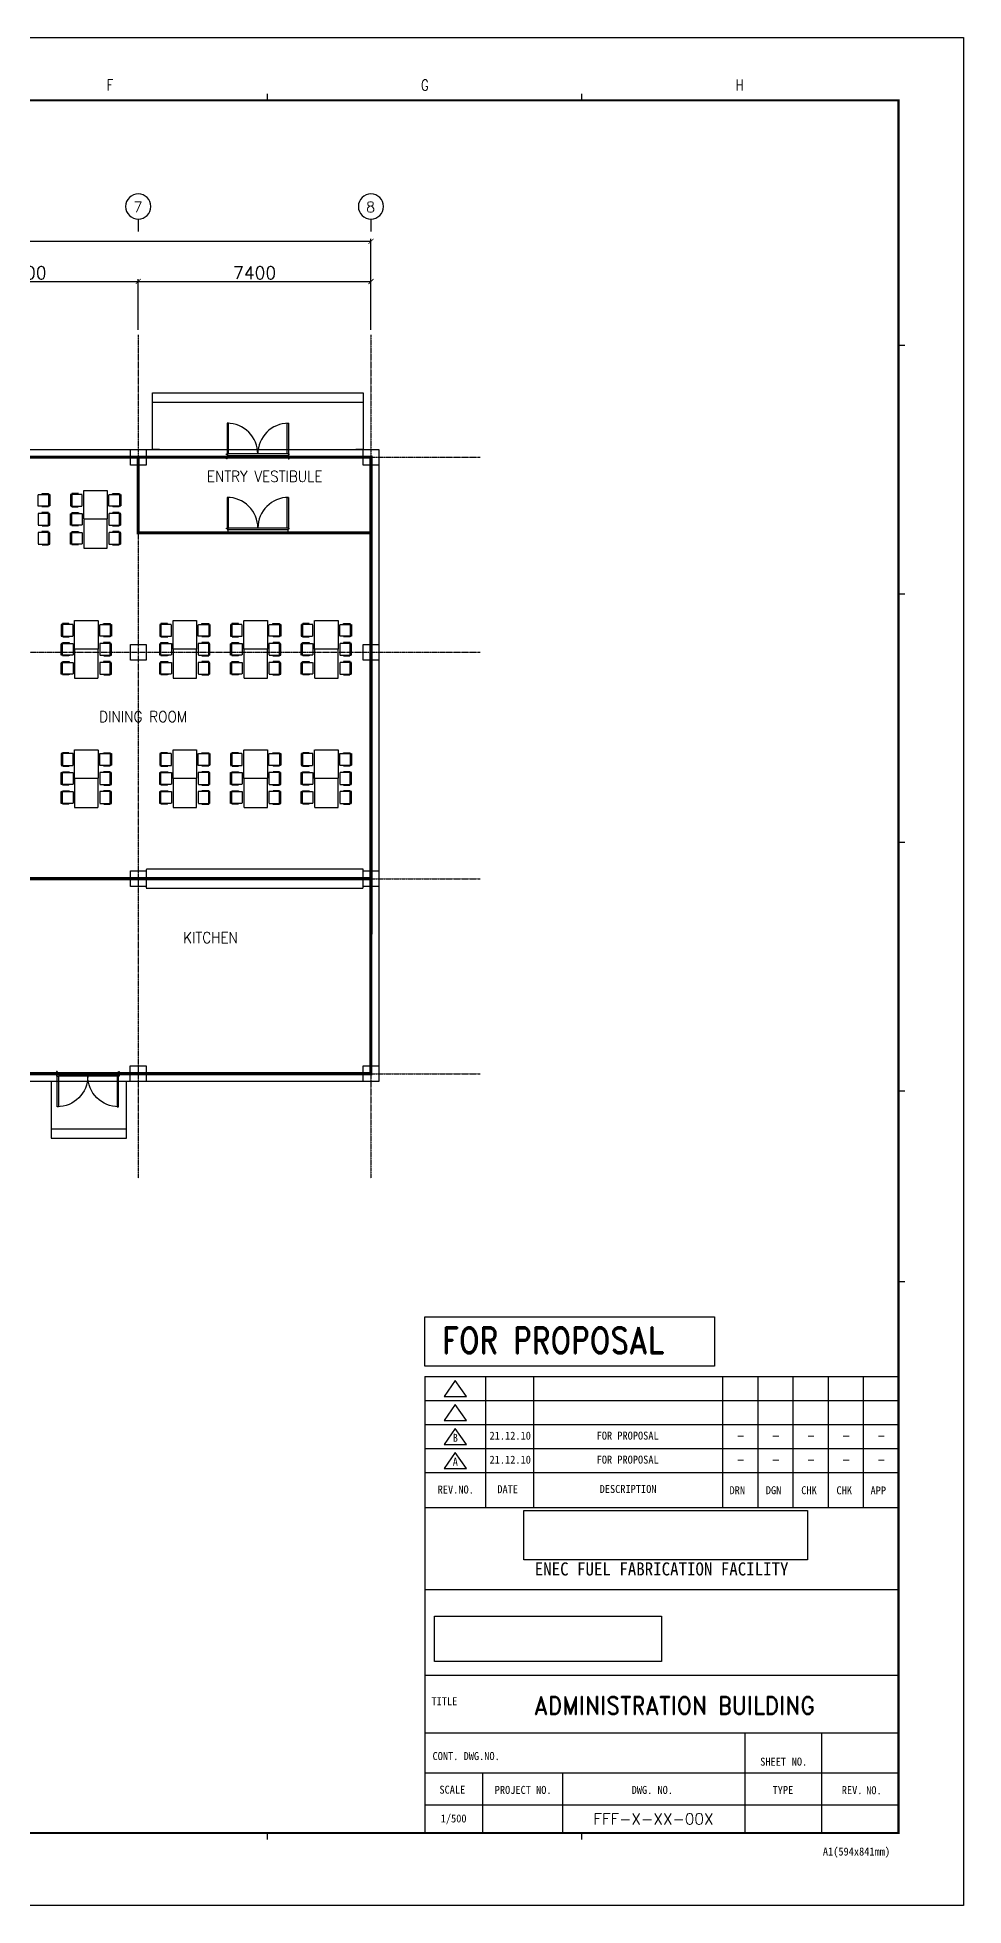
# Model space of a CAD drawing. Header units: millimetres. Extents: x -232466 to 860779, y -177975 to 311634.
# Drawn here: x -177823 to -148366, y -86240 to -26840 of the extents above; entities that cross this region are included whole.
import ezdxf
from ezdxf.enums import TextEntityAlignment as Align

# ---------------------------------------------------------------- set-up
doc = ezdxf.new("R2010")
doc.units = ezdxf.units.MM
doc.header["$XCLIPFRAME"] = 2
for name, pattern in [('AXES', [50.8, 31.75, -6.35, 6.35, -6.35]), ('CENTER', [2, 1.25, -0.25, 0.25, -0.25]), ('HID', [2.3, 1.5, -0.8])]:
    doc.linetypes.add(name, pattern=pattern)
doc.layers.add('0 외형선', color=3, linetype='Continuous', lineweight=25)
doc.layers.add('TEXT', color=7, linetype='Continuous', lineweight=15)
for name, color, linetype in [('4ELE', 4, 'Continuous'), ('Center Line', 1, 'CENTER'), ('COL', 2, 'Continuous'), ('dim', 7, 'Continuous'), ('DOOR', 4, 'Continuous'), ('Equipment', 7, 'Continuous'), ('FUR', 8, 'HID'), ('G', 3, 'Continuous'), ('SYM', 7, 'Continuous'), ('TITLEBOX', 7, 'Continuous'), ('TXT', 2, 'Continuous')]:
    doc.layers.add(name, color=color, linetype=linetype)
doc.styles.add('RD20', font='ROMAND.SHX', dxfattribs={"width": 0.8, "height": 2})
doc.styles.add('RD6', font='ROMAND.shx', dxfattribs={"width": 0.83, "height": 6})
doc.styles.add('ROMAND', font='romand')
doc.styles.add('RomanS', font='romans.shx')
doc.styles.add('TBOX', font='romans.shx')
doc.styles.add('돋움체', font='')
doc.styles.get('돋움체').set_extended_font_data('DotumChe')
doc.dimstyles.new('HYUNDAI', dxfattribs={"dimscale": 120, "dimtxt": 3, "dimasz": 3, "dimexe": 1, "dimexo": 2, "dimgap": 1, "dimtad": 1, "dimdec": 0, "dimdsep": 46, "dimtxsty": 'RomanS', "dimcen": 0, "dimclrd": 256, "dimclre": 256, "dimclrt": 3, "dimadec": 0, "dimazin": 0, "dimtfac": 1, "dimtdec": 0, "dimtix": 1, "dimtmove": 2, "dimatfit": 3, "dimfxl": 1, "dimtvp": 1, "dimtolj": 1, "dimarcsym": 0})
picture_1 = doc.add_image_def('image1', size_in_pixel=(850, 283))
picture_2 = doc.add_image_def('image2.jpg', size_in_pixel=(500, 87))

# ---------------------------------------------------------------- blocks, each defined once
blk = doc.blocks.new('_ArchTick')
at = {"color": 0, "linetype": 'ByBlock', "const_width": 0.15}
blk.add_lwpolyline([(-0.5, -0.5), (0.5, 0.5)], dxfattribs=at)
blk = doc.blocks.new('*D241')
at = {"layer": 'Defpoints', "color": 0}
for p in [(-167214, -33324), (-218014, -36302), (-167214, -36302)]:
    blk.add_point(p, dxfattribs=at)
at = {"layer": 'dim', "lineweight": -2}
for p, q in [((-218014, -36142), (-218014, -33244)), ((-167214, -36142), (-167214, -33244)), ((-218014, -33324), (-167214, -33324))]:
    blk.add_line(p, q, dxfattribs=at)
at = {"layer": 'dim', "lineweight": -2, "xscale": 160, "yscale": 160, "zscale": 160, "rotation": 180}
blk.add_blockref('_ArchTick', (-218014, -33324), dxfattribs=at)
at = {"layer": 'dim', "lineweight": -2, "xscale": 160, "yscale": 160, "zscale": 160}
blk.add_blockref('_ArchTick', (-167214, -33324), dxfattribs=at)
at = {"layer": 'dim', "color": 0, "insert": (-192614, -33044), "char_height": 400, "attachment_point": 5, "style": 'RomanS', "bg_fill": 3, "box_fill_scale": 1.1, "bg_fill_color": 257, "bg_fill_transparency": 0}
blk.add_mtext('\\A1;50800', dxfattribs=at)
blk = doc.blocks.new('*D246')
at = {"layer": 'Defpoints', "color": 0}
for p in [(-167214, -34603), (-174614, -36302), (-167214, -36302)]:
    blk.add_point(p, dxfattribs=at)
at = {"layer": 'dim', "lineweight": -2}
for p, q in [((-174614, -36142), (-174614, -34523)), ((-174614, -34603), (-167214, -34603)), ((-167214, -36142), (-167214, -34523))]:
    blk.add_line(p, q, dxfattribs=at)
at = {"layer": 'dim', "lineweight": -2, "xscale": 160, "yscale": 160, "zscale": 160, "rotation": 180}
blk.add_blockref('_ArchTick', (-174614, -34603), dxfattribs=at)
at = {"layer": 'dim', "lineweight": -2, "xscale": 160, "yscale": 160, "zscale": 160}
blk.add_blockref('_ArchTick', (-167214, -34603), dxfattribs=at)
at = {"layer": 'dim', "color": 0, "insert": (-170914, -34323), "char_height": 400, "attachment_point": 5, "style": 'RomanS', "bg_fill": 3, "box_fill_scale": 1.1, "bg_fill_color": 257, "bg_fill_transparency": 0}
blk.add_mtext('\\A1;7400', dxfattribs=at)
blk = doc.blocks.new('*D248')
at = {"layer": 'Defpoints', "color": 0}
for p in [(-174614, -34603), (-181814, -36302), (-174614, -36302)]:
    blk.add_point(p, dxfattribs=at)
at = {"layer": 'dim', "lineweight": -2}
for p, q in [((-181814, -36142), (-181814, -34523)), ((-181814, -34603), (-174614, -34603)), ((-174614, -36142), (-174614, -34523))]:
    blk.add_line(p, q, dxfattribs=at)
at = {"layer": 'dim', "lineweight": -2, "xscale": 160, "yscale": 160, "zscale": 160, "rotation": 180}
blk.add_blockref('_ArchTick', (-181814, -34603), dxfattribs=at)
at = {"layer": 'dim', "lineweight": -2, "xscale": 160, "yscale": 160, "zscale": 160}
blk.add_blockref('_ArchTick', (-174614, -34603), dxfattribs=at)
at = {"layer": 'dim', "color": 0, "insert": (-178214, -34323), "char_height": 400, "attachment_point": 5, "style": 'RomanS', "bg_fill": 3, "box_fill_scale": 1.1, "bg_fill_color": 257, "bg_fill_transparency": 0}
blk.add_mtext('\\A1;7200', dxfattribs=at)
blk = doc.blocks.new('D2000')
at = {"color": 8}
for p, q in [((-45, -45), (-45, -1955)), ((0, -1935), (0, -65))]:
    blk.add_line(p, q, dxfattribs=at)
for points in [[(-25, 0), (0, 0), (0, -25), (-45, -25), (-45, -45), (-105, -45), (-150, -25), (-150, 0), (-130, 0)], [(975, -25), (0, -25), (0, -65), (975, -65), (975, -25)], [(-25, -2000), (0, -2000), (0, -1975), (-45, -1975), (-45, -1955), (-105, -1955), (-150, -1975), (-150, -2000), (-130, -2000)], [(975, -1975), (0, -1975), (0, -1935), (975, -1935), (975, -1975)]]:
    blk.add_lwpolyline(points)
at = {"ltscale": 0.2}
for centre, start, end in [((0, -25), 270, 0), ((0, -1975), 0, 90)]:
    blk.add_arc(centre, 975, start, end, dxfattribs=at)
blk = doc.blocks.new('주열')
at = {"layer": 'SYM'}
blk.add_line((0, 600), (0, 0), dxfattribs=at)
blk.add_circle((0, 1200), 600, dxfattribs=at)

msp = doc.modelspace()

# ---------------------------------------------------------------- linework, layer by layer
msp.add_line((-150440.4, -83030.9), (-150440.4, -83946.7))
at = {"layer": '0 외형선', "linetype": 'Continuous'}
msp.add_lwpolyline([(-218264.5, -39940.1), (-166966, -39940.1), (-166966, -60040.1), (-218264.5, -60040.1)], close=True, dxfattribs=at)
at = {"layer": '0 외형선', "linetype": 'Continuous', "const_width": 100}
for points in [[(-181814.5, -40190.1), (-167214.5, -40190.1), (-167214.5, -53590.2), (-178214.5, -53590.1), (-178214.5, -56790.1), (-181814.9, -56790.1)], [(-174614.5, -40190.1), (-167214.5, -40190.1), (-167214.5, -42590.1), (-174614.5, -42590.1)], [(-178214.5, -56790.1), (-178214.5, -56790.1), (-178214.5, -53590.1), (-167214.5, -53590.1), (-167216, -59790.1), (-178214.5, -59790.1)]]:
    msp.add_lwpolyline(points, close=True, dxfattribs=at)
at = {"layer": '4ELE'}
for p, q in [((-174162.9, -38440.1), (-167464.7, -38440.1)), ((-177388.1, -61540.1), (-174988.1, -61540.1))]:
    msp.add_line(p, q, dxfattribs=at)
for points in [[(-173937.9, -39940.1), (-174162.9, -39940.1), (-174162.9, -38140.1), (-167464.7, -38140.1), (-167464.7, -39940.1), (-167689.7, -39940.1)], [(-177163.1, -60040.1), (-177388.1, -60040.1), (-177388.1, -61840.1), (-174988.1, -61840.1), (-174988.1, -60040.1), (-175213.1, -60040.1)]]:
    msp.add_lwpolyline(points, dxfattribs=at)
at = {"layer": 'Center Line', "linetype": 'AXES'}
for p, q in [((-222583, -40190.1), (-163741.8, -40190.1)), ((-222583, -46390.1), (-163741.8, -46390.1)), ((-222583, -53590.1), (-163741.8, -53590.1)), ((-222583, -59790.1), (-163741.8, -59790.1))]:
    msp.add_line(p, q, dxfattribs=at)
at = {"layer": 'COL'}
for points in [[(-174864.5, -40440.1), (-174864.5, -39940.1), (-174364.5, -39940.1), (-174364.5, -40440.1)], [(-167464.7, -40440.1), (-167464.7, -39940.1), (-166964.7, -39940.1), (-166964.7, -40440.1)], [(-174864.5, -46640.1), (-174864.5, -46140.1), (-174364.5, -46140.1), (-174364.5, -46640.1)], [(-167464.5, -46640.1), (-167464.5, -46140.1), (-166964.5, -46140.1), (-166964.5, -46640.1)], [(-174864.5, -53840.1), (-174864.5, -53340.1), (-174364.5, -53340.1), (-174364.5, -53840.1)], [(-167464.5, -53840.1), (-167464.5, -53340.1), (-166964.5, -53340.1), (-166964.5, -53840.1)], [(-174866, -60040.1), (-174866, -59540.1), (-174366, -59540.1), (-174366, -60040.1)], [(-167466, -60040.1), (-167466, -59540.1), (-166966, -59540.1), (-166966, -60040.1)]]:
    msp.add_lwpolyline(points, close=True, dxfattribs=at)
at = {"layer": 'Equipment', "color": 8, "linetype": 'HID'}
for p, q in [((-167464.5, -53890.1), (-167464.5, -53290.1)), ((-174364.5, -53590.1), (-167464.5, -53590.1))]:
    msp.add_line(p, q, dxfattribs=at)
msp.add_lwpolyline([(-167464.5, -53290.1), (-174364.5, -53290.1), (-174364.5, -53890.1), (-167464.5, -53890.1)], dxfattribs=at)
at = {"layer": 'FUR'}
for points in [[(-177422.5, -41370.1), (-177422.5, -41745.1), (-177797.5, -41745.1), (-177797.5, -41370.1)], [(-176772.5, -41370.1), (-176772.5, -41745.1), (-176397.5, -41745.1), (-176397.5, -41370.1)], [(-175597.5, -42161.8), (-176347.5, -42161.8), (-176347.5, -41245.1), (-175597.5, -41245.1)], [(-175172.5, -41370.1), (-175172.5, -41745.1), (-175547.5, -41745.1), (-175547.5, -41370.1)], [(-177422.5, -42349.3), (-177422.5, -41974.3), (-177797.5, -41974.3), (-177797.5, -42349.3)], [(-176772.5, -42349.3), (-176772.5, -41974.3), (-176397.5, -41974.3), (-176397.5, -42349.3)], [(-175597.5, -42161.8), (-176347.5, -42161.8), (-176347.5, -43078.4), (-175597.5, -43078.4)], [(-175172.5, -42349.3), (-175172.5, -41974.3), (-175547.5, -41974.3), (-175547.5, -42349.3)], [(-177422.5, -42953.4), (-177422.5, -42578.4), (-177797.5, -42578.4), (-177797.5, -42953.4)], [(-176772.5, -42953.4), (-176772.5, -42578.4), (-176397.5, -42578.4), (-176397.5, -42953.4)], [(-175172.5, -42953.4), (-175172.5, -42578.4), (-175547.5, -42578.4), (-175547.5, -42953.4)], [(-177063.8, -45502.8), (-177063.8, -45877.8), (-176688.8, -45877.8), (-176688.8, -45502.8)], [(-175888.8, -46294.5), (-176638.8, -46294.5), (-176638.8, -45377.8), (-175888.8, -45377.8)], [(-175463.8, -45502.8), (-175463.8, -45877.8), (-175838.8, -45877.8), (-175838.8, -45502.8)], [(-173933, -45502.8), (-173933, -45877.8), (-173558, -45877.8), (-173558, -45502.8)], [(-172758, -46294.5), (-173508, -46294.5), (-173508, -45377.8), (-172758, -45377.8)], [(-172333, -45502.8), (-172333, -45877.8), (-172708, -45877.8), (-172708, -45502.8)], [(-171683, -45502.8), (-171683, -45877.8), (-171308, -45877.8), (-171308, -45502.8)], [(-170508, -46294.5), (-171258, -46294.5), (-171258, -45377.8), (-170508, -45377.8)], [(-170083, -45502.8), (-170083, -45877.8), (-170458, -45877.8), (-170458, -45502.8)], [(-169433, -45502.8), (-169433, -45877.8), (-169058, -45877.8), (-169058, -45502.8)], [(-168258, -46294.5), (-169008, -46294.5), (-169008, -45377.8), (-168258, -45377.8)], [(-167833, -45502.8), (-167833, -45877.8), (-168208, -45877.8), (-168208, -45502.8)], [(-177063.8, -46482), (-177063.8, -46107), (-176688.8, -46107), (-176688.8, -46482)], [(-175888.8, -46294.5), (-176638.8, -46294.5), (-176638.8, -47211.1), (-175888.8, -47211.1)], [(-175463.8, -46482), (-175463.8, -46107), (-175838.8, -46107), (-175838.8, -46482)], [(-173933, -46482), (-173933, -46107), (-173558, -46107), (-173558, -46482)], [(-172758, -46294.5), (-173508, -46294.5), (-173508, -47211.1), (-172758, -47211.1)], [(-172333, -46482), (-172333, -46107), (-172708, -46107), (-172708, -46482)], [(-171683, -46482), (-171683, -46107), (-171308, -46107), (-171308, -46482)], [(-170508, -46294.5), (-171258, -46294.5), (-171258, -47211.1), (-170508, -47211.1)], [(-170083, -46482), (-170083, -46107), (-170458, -46107), (-170458, -46482)], [(-169433, -46482), (-169433, -46107), (-169058, -46107), (-169058, -46482)], [(-168258, -46294.5), (-169008, -46294.5), (-169008, -47211.1), (-168258, -47211.1)], [(-167833, -46482), (-167833, -46107), (-168208, -46107), (-168208, -46482)], [(-177063.8, -47086.1), (-177063.8, -46711.1), (-176688.8, -46711.1), (-176688.8, -47086.1)], [(-175463.8, -47086.1), (-175463.8, -46711.1), (-175838.8, -46711.1), (-175838.8, -47086.1)], [(-173933, -47086.1), (-173933, -46711.1), (-173558, -46711.1), (-173558, -47086.1)], [(-172333, -47086.1), (-172333, -46711.1), (-172708, -46711.1), (-172708, -47086.1)], [(-171683, -47086.1), (-171683, -46711.1), (-171308, -46711.1), (-171308, -47086.1)], [(-170083, -47086.1), (-170083, -46711.1), (-170458, -46711.1), (-170458, -47086.1)], [(-169433, -47086.1), (-169433, -46711.1), (-169058, -46711.1), (-169058, -47086.1)], [(-167833, -47086.1), (-167833, -46711.1), (-168208, -46711.1), (-168208, -47086.1)], [(-177063.8, -49612.9), (-177063.8, -49987.9), (-176688.8, -49987.9), (-176688.8, -49612.9)], [(-175888.8, -50404.6), (-176638.8, -50404.6), (-176638.8, -49487.9), (-175888.8, -49487.9)], [(-175463.8, -49612.9), (-175463.8, -49987.9), (-175838.8, -49987.9), (-175838.8, -49612.9)], [(-173933, -49612.9), (-173933, -49987.9), (-173558, -49987.9), (-173558, -49612.9)], [(-172758, -50404.6), (-173508, -50404.6), (-173508, -49487.9), (-172758, -49487.9)], [(-172333, -49612.9), (-172333, -49987.9), (-172708, -49987.9), (-172708, -49612.9)], [(-171683, -49612.9), (-171683, -49987.9), (-171308, -49987.9), (-171308, -49612.9)], [(-170508, -50404.6), (-171258, -50404.6), (-171258, -49487.9), (-170508, -49487.9)], [(-170083, -49612.9), (-170083, -49987.9), (-170458, -49987.9), (-170458, -49612.9)], [(-169433, -49612.9), (-169433, -49987.9), (-169058, -49987.9), (-169058, -49612.9)], [(-168258, -50404.6), (-169008, -50404.6), (-169008, -49487.9), (-168258, -49487.9)], [(-167833, -49612.9), (-167833, -49987.9), (-168208, -49987.9), (-168208, -49612.9)], [(-177063.8, -50592.1), (-177063.8, -50217.1), (-176688.8, -50217.1), (-176688.8, -50592.1)], [(-175888.8, -50404.6), (-176638.8, -50404.6), (-176638.8, -51321.3), (-175888.8, -51321.3)], [(-175463.8, -50592.1), (-175463.8, -50217.1), (-175838.8, -50217.1), (-175838.8, -50592.1)], [(-173933, -50592.1), (-173933, -50217.1), (-173558, -50217.1), (-173558, -50592.1)], [(-172758, -50404.6), (-173508, -50404.6), (-173508, -51321.3), (-172758, -51321.3)], [(-172333, -50592.1), (-172333, -50217.1), (-172708, -50217.1), (-172708, -50592.1)], [(-171683, -50592.1), (-171683, -50217.1), (-171308, -50217.1), (-171308, -50592.1)], [(-170508, -50404.6), (-171258, -50404.6), (-171258, -51321.3), (-170508, -51321.3)], [(-170083, -50592.1), (-170083, -50217.1), (-170458, -50217.1), (-170458, -50592.1)], [(-169433, -50592.1), (-169433, -50217.1), (-169058, -50217.1), (-169058, -50592.1)], [(-168258, -50404.6), (-169008, -50404.6), (-169008, -51321.3), (-168258, -51321.3)], [(-167833, -50592.1), (-167833, -50217.1), (-168208, -50217.1), (-168208, -50592.1)], [(-177063.8, -51196.3), (-177063.8, -50821.3), (-176688.8, -50821.3), (-176688.8, -51196.3)], [(-175463.8, -51196.3), (-175463.8, -50821.3), (-175838.8, -50821.3), (-175838.8, -51196.3)], [(-173933, -51196.3), (-173933, -50821.3), (-173558, -50821.3), (-173558, -51196.3)], [(-172333, -51196.3), (-172333, -50821.3), (-172708, -50821.3), (-172708, -51196.3)], [(-171683, -51196.3), (-171683, -50821.3), (-171308, -50821.3), (-171308, -51196.3)], [(-170083, -51196.3), (-170083, -50821.3), (-170458, -50821.3), (-170458, -51196.3)], [(-169433, -51196.3), (-169433, -50821.3), (-169058, -50821.3), (-169058, -51196.3)], [(-167833, -51196.3), (-167833, -50821.3), (-168208, -50821.3), (-168208, -51196.3)]]:
    msp.add_lwpolyline(points, close=True, dxfattribs=at)
for points in [[(-177678.9, -41370.1), (-177678.9, -41345.1), (-177464.2, -41345.1), (-177464.2, -41770.1), (-177678.9, -41770.1), (-177678.9, -41745.1)], [(-176516.1, -41370.1), (-176516.1, -41345.1), (-176730.9, -41345.1), (-176730.9, -41770.1), (-176516.1, -41770.1), (-176516.1, -41745.1)], [(-175428.9, -41370.1), (-175428.9, -41345.1), (-175214.2, -41345.1), (-175214.2, -41770.1), (-175428.9, -41770.1), (-175428.9, -41745.1)], [(-177678.9, -42349.3), (-177678.9, -42374.3), (-177464.2, -42374.3), (-177464.2, -41949.3), (-177678.9, -41949.3), (-177678.9, -41974.3)], [(-176516.1, -42349.3), (-176516.1, -42374.3), (-176730.9, -42374.3), (-176730.9, -41949.3), (-176516.1, -41949.3), (-176516.1, -41974.3)], [(-175428.9, -42349.3), (-175428.9, -42374.3), (-175214.2, -42374.3), (-175214.2, -41949.3), (-175428.9, -41949.3), (-175428.9, -41974.3)], [(-177678.9, -42953.4), (-177678.9, -42978.4), (-177464.2, -42978.4), (-177464.2, -42553.4), (-177678.9, -42553.4), (-177678.9, -42578.4)], [(-176516.1, -42953.4), (-176516.1, -42978.4), (-176730.9, -42978.4), (-176730.9, -42553.4), (-176516.1, -42553.4), (-176516.1, -42578.4)], [(-175428.9, -42953.4), (-175428.9, -42978.4), (-175214.2, -42978.4), (-175214.2, -42553.4), (-175428.9, -42553.4), (-175428.9, -42578.4)], [(-176807.4, -45502.8), (-176807.4, -45477.8), (-177022.1, -45477.8), (-177022.1, -45902.8), (-176807.4, -45902.8), (-176807.4, -45877.8)], [(-175720.2, -45502.8), (-175720.2, -45477.8), (-175505.5, -45477.8), (-175505.5, -45902.8), (-175720.2, -45902.8), (-175720.2, -45877.8)], [(-173676.7, -45502.8), (-173676.7, -45477.8), (-173891.4, -45477.8), (-173891.4, -45902.8), (-173676.7, -45902.8), (-173676.7, -45877.8)], [(-172589.4, -45502.8), (-172589.4, -45477.8), (-172374.7, -45477.8), (-172374.7, -45902.8), (-172589.4, -45902.8), (-172589.4, -45877.8)], [(-171426.7, -45502.8), (-171426.7, -45477.8), (-171641.4, -45477.8), (-171641.4, -45902.8), (-171426.7, -45902.8), (-171426.7, -45877.8)], [(-170339.4, -45502.8), (-170339.4, -45477.8), (-170124.7, -45477.8), (-170124.7, -45902.8), (-170339.4, -45902.8), (-170339.4, -45877.8)], [(-169176.7, -45502.8), (-169176.7, -45477.8), (-169391.4, -45477.8), (-169391.4, -45902.8), (-169176.7, -45902.8), (-169176.7, -45877.8)], [(-168089.4, -45502.8), (-168089.4, -45477.8), (-167874.7, -45477.8), (-167874.7, -45902.8), (-168089.4, -45902.8), (-168089.4, -45877.8)], [(-176807.4, -46482), (-176807.4, -46507), (-177022.1, -46507), (-177022.1, -46082), (-176807.4, -46082), (-176807.4, -46107)], [(-175720.2, -46482), (-175720.2, -46507), (-175505.5, -46507), (-175505.5, -46082), (-175720.2, -46082), (-175720.2, -46107)], [(-173676.7, -46482), (-173676.7, -46507), (-173891.4, -46507), (-173891.4, -46082), (-173676.7, -46082), (-173676.7, -46107)], [(-172589.4, -46482), (-172589.4, -46507), (-172374.7, -46507), (-172374.7, -46082), (-172589.4, -46082), (-172589.4, -46107)], [(-171426.7, -46482), (-171426.7, -46507), (-171641.4, -46507), (-171641.4, -46082), (-171426.7, -46082), (-171426.7, -46107)], [(-170339.4, -46482), (-170339.4, -46507), (-170124.7, -46507), (-170124.7, -46082), (-170339.4, -46082), (-170339.4, -46107)], [(-169176.7, -46482), (-169176.7, -46507), (-169391.4, -46507), (-169391.4, -46082), (-169176.7, -46082), (-169176.7, -46107)], [(-168089.4, -46482), (-168089.4, -46507), (-167874.7, -46507), (-167874.7, -46082), (-168089.4, -46082), (-168089.4, -46107)], [(-176807.4, -47086.1), (-176807.4, -47111.1), (-177022.1, -47111.1), (-177022.1, -46686.1), (-176807.4, -46686.1), (-176807.4, -46711.1)], [(-175720.2, -47086.1), (-175720.2, -47111.1), (-175505.5, -47111.1), (-175505.5, -46686.1), (-175720.2, -46686.1), (-175720.2, -46711.1)], [(-173676.7, -47086.1), (-173676.7, -47111.1), (-173891.4, -47111.1), (-173891.4, -46686.1), (-173676.7, -46686.1), (-173676.7, -46711.1)], [(-172589.4, -47086.1), (-172589.4, -47111.1), (-172374.7, -47111.1), (-172374.7, -46686.1), (-172589.4, -46686.1), (-172589.4, -46711.1)], [(-171426.7, -47086.1), (-171426.7, -47111.1), (-171641.4, -47111.1), (-171641.4, -46686.1), (-171426.7, -46686.1), (-171426.7, -46711.1)], [(-170339.4, -47086.1), (-170339.4, -47111.1), (-170124.7, -47111.1), (-170124.7, -46686.1), (-170339.4, -46686.1), (-170339.4, -46711.1)], [(-169176.7, -47086.1), (-169176.7, -47111.1), (-169391.4, -47111.1), (-169391.4, -46686.1), (-169176.7, -46686.1), (-169176.7, -46711.1)], [(-168089.4, -47086.1), (-168089.4, -47111.1), (-167874.7, -47111.1), (-167874.7, -46686.1), (-168089.4, -46686.1), (-168089.4, -46711.1)], [(-176807.4, -49612.9), (-176807.4, -49587.9), (-177022.1, -49587.9), (-177022.1, -50012.9), (-176807.4, -50012.9), (-176807.4, -49987.9)], [(-175720.2, -49612.9), (-175720.2, -49587.9), (-175505.5, -49587.9), (-175505.5, -50012.9), (-175720.2, -50012.9), (-175720.2, -49987.9)], [(-173676.7, -49612.9), (-173676.7, -49587.9), (-173891.4, -49587.9), (-173891.4, -50012.9), (-173676.7, -50012.9), (-173676.7, -49987.9)], [(-172589.4, -49612.9), (-172589.4, -49587.9), (-172374.7, -49587.9), (-172374.7, -50012.9), (-172589.4, -50012.9), (-172589.4, -49987.9)], [(-171426.7, -49612.9), (-171426.7, -49587.9), (-171641.4, -49587.9), (-171641.4, -50012.9), (-171426.7, -50012.9), (-171426.7, -49987.9)], [(-170339.4, -49612.9), (-170339.4, -49587.9), (-170124.7, -49587.9), (-170124.7, -50012.9), (-170339.4, -50012.9), (-170339.4, -49987.9)], [(-169176.7, -49612.9), (-169176.7, -49587.9), (-169391.4, -49587.9), (-169391.4, -50012.9), (-169176.7, -50012.9), (-169176.7, -49987.9)], [(-168089.4, -49612.9), (-168089.4, -49587.9), (-167874.7, -49587.9), (-167874.7, -50012.9), (-168089.4, -50012.9), (-168089.4, -49987.9)], [(-176807.4, -50592.1), (-176807.4, -50617.1), (-177022.1, -50617.1), (-177022.1, -50192.1), (-176807.4, -50192.1), (-176807.4, -50217.1)], [(-175720.2, -50592.1), (-175720.2, -50617.1), (-175505.5, -50617.1), (-175505.5, -50192.1), (-175720.2, -50192.1), (-175720.2, -50217.1)], [(-173676.7, -50592.1), (-173676.7, -50617.1), (-173891.4, -50617.1), (-173891.4, -50192.1), (-173676.7, -50192.1), (-173676.7, -50217.1)], [(-172589.4, -50592.1), (-172589.4, -50617.1), (-172374.7, -50617.1), (-172374.7, -50192.1), (-172589.4, -50192.1), (-172589.4, -50217.1)], [(-171426.7, -50592.1), (-171426.7, -50617.1), (-171641.4, -50617.1), (-171641.4, -50192.1), (-171426.7, -50192.1), (-171426.7, -50217.1)], [(-170339.4, -50592.1), (-170339.4, -50617.1), (-170124.7, -50617.1), (-170124.7, -50192.1), (-170339.4, -50192.1), (-170339.4, -50217.1)], [(-169176.7, -50592.1), (-169176.7, -50617.1), (-169391.4, -50617.1), (-169391.4, -50192.1), (-169176.7, -50192.1), (-169176.7, -50217.1)], [(-168089.4, -50592.1), (-168089.4, -50617.1), (-167874.7, -50617.1), (-167874.7, -50192.1), (-168089.4, -50192.1), (-168089.4, -50217.1)], [(-176807.4, -51196.3), (-176807.4, -51221.3), (-177022.1, -51221.3), (-177022.1, -50796.3), (-176807.4, -50796.3), (-176807.4, -50821.3)], [(-175720.2, -51196.3), (-175720.2, -51221.3), (-175505.5, -51221.3), (-175505.5, -50796.3), (-175720.2, -50796.3), (-175720.2, -50821.3)], [(-173676.7, -51196.3), (-173676.7, -51221.3), (-173891.4, -51221.3), (-173891.4, -50796.3), (-173676.7, -50796.3), (-173676.7, -50821.3)], [(-172589.4, -51196.3), (-172589.4, -51221.3), (-172374.7, -51221.3), (-172374.7, -50796.3), (-172589.4, -50796.3), (-172589.4, -50821.3)], [(-171426.7, -51196.3), (-171426.7, -51221.3), (-171641.4, -51221.3), (-171641.4, -50796.3), (-171426.7, -50796.3), (-171426.7, -50821.3)], [(-170339.4, -51196.3), (-170339.4, -51221.3), (-170124.7, -51221.3), (-170124.7, -50796.3), (-170339.4, -50796.3), (-170339.4, -50821.3)], [(-169176.7, -51196.3), (-169176.7, -51221.3), (-169391.4, -51221.3), (-169391.4, -50796.3), (-169176.7, -50796.3), (-169176.7, -50821.3)], [(-168089.4, -51196.3), (-168089.4, -51221.3), (-167874.7, -51221.3), (-167874.7, -50796.3), (-168089.4, -50796.3), (-168089.4, -50821.3)]]:
    msp.add_lwpolyline(points, dxfattribs=at)
at = {"layer": 'TITLEBOX', "color": 4, "linetype": 'Continuous'}
for p, q in [((-170502.8, -28840.1), (-170502.8, -28640.1)), ((-170502.8, -28840.1), (-170502.8, -28640.1)), ((-160502.8, -28840.1), (-160502.8, -28640.1)), ((-160502.8, -28840.1), (-160502.8, -28640.1)), ((-150240.4, -36640.1), (-150440.4, -36640.1)), ((-150240.4, -44540.1), (-150440.4, -44540.1)), ((-150240.4, -52440.1), (-150440.4, -52440.1)), ((-150240.4, -60340.1), (-150440.4, -60340.1)), ((-150240.4, -66402.8), (-150440.4, -66402.8)), ((-170502.8, -84140.2), (-170502.8, -83940.2)), ((-170502.8, -84140.2), (-170502.8, -83940.2)), ((-160502.8, -84140.2), (-160502.8, -83940.2))]:
    msp.add_line(p, q, dxfattribs=at)
at = {"layer": 'TITLEBOX', "color": 30, "linetype": 'Continuous'}
for p, q in [((-165500.7, -67524.9), (-156289.3, -67524.9)), ((-165500.7, -69087.6), (-165500.7, -67524.9)), ((-156289.3, -67524.9), (-156289.3, -69087.6)), ((-156289.3, -69087.6), (-165500.7, -69087.6)), ((-160502.8, -84140.2), (-160502.8, -83940.2))]:
    msp.add_line(p, q, dxfattribs=at)
at = {"layer": 'TITLEBOX'}
for p, q in [((-165500.7, -69413.4), (-150440.4, -69413.4)), ((-165500.7, -69413.4), (-165500.7, -83946.7)), ((-165500.7, -69413.4), (-150440.4, -69413.4)), ((-165500.7, -69413.4), (-165500.7, -83946.7)), ((-163567.3, -69413.4), (-163567.3, -73585.5)), ((-163567.3, -69413.4), (-163567.3, -73585.5)), ((-162040.9, -69413.4), (-162040.9, -73585.5)), ((-162040.9, -69413.4), (-162040.9, -73585.5)), ((-156032.7, -69417.1), (-156032.7, -73585.5)), ((-156032.7, -69417.1), (-156032.7, -73585.5)), ((-154914.3, -69417.1), (-154914.3, -73585.5)), ((-154914.3, -69417.1), (-154914.3, -73585.5)), ((-153795.8, -69417.1), (-153795.8, -73585.5)), ((-153795.8, -69417.1), (-153795.8, -73585.5)), ((-152677.3, -69417.1), (-152677.3, -73585.5)), ((-152677.3, -69417.1), (-152677.3, -73585.5)), ((-151558.9, -69417.1), (-151558.9, -73585.5)), ((-151558.9, -69417.1), (-151558.9, -73585.5)), ((-164534, -69540.6), (-164890.1, -70049.4)), ((-164534, -69540.6), (-164890.1, -70049.4)), ((-164890.1, -70049.4), (-164177.8, -70049.4)), ((-164890.1, -70049.4), (-164177.8, -70049.4)), ((-164177.8, -70049.4), (-164534, -69540.6)), ((-164177.8, -70049.4), (-164534, -69540.6)), ((-165500.7, -70176.6), (-150440.4, -70176.6)), ((-165500.7, -70176.6), (-150440.4, -70176.6)), ((-164534, -70303.8), (-164890.1, -70812.6)), ((-164534, -70303.8), (-164890.1, -70812.6)), ((-164177.8, -70812.6), (-164534, -70303.8)), ((-164177.8, -70812.6), (-164534, -70303.8)), ((-165500.7, -70939.8), (-150440.4, -70939.8)), ((-165500.7, -70939.8), (-150440.4, -70939.8)), ((-164890.1, -70812.6), (-164177.8, -70812.6)), ((-164890.1, -70812.6), (-164177.8, -70812.6)), ((-164534, -71067), (-164890.1, -71575.8)), ((-164534, -71067), (-164890.1, -71575.8)), ((-164177.8, -71575.8), (-164534, -71067)), ((-164177.8, -71575.8), (-164534, -71067)), ((-165500.7, -71703), (-150440.4, -71703)), ((-165500.7, -71703), (-150440.4, -71703)), ((-164890.1, -71575.8), (-164177.8, -71575.8)), ((-164890.1, -71575.8), (-164177.8, -71575.8)), ((-164534, -71830.2), (-164890.1, -72338.9)), ((-164534, -71830.2), (-164890.1, -72338.9)), ((-164177.8, -72338.9), (-164534, -71830.2)), ((-164177.8, -72338.9), (-164534, -71830.2)), ((-165500.7, -72466.1), (-150440.4, -72466.1)), ((-165500.7, -72466.1), (-150440.4, -72466.1)), ((-164890.1, -72338.9), (-164177.8, -72338.9)), ((-164890.1, -72338.9), (-164177.8, -72338.9)), ((-165500.7, -73585.5), (-150440.4, -73585.5)), ((-165500.7, -73585.5), (-150440.4, -73585.5)), ((-165500.7, -76184.6), (-150440.4, -76184.6)), ((-165500.7, -76184.6), (-150440.4, -76184.6)), ((-165500.7, -78909.7), (-150440.4, -78909.7)), ((-165500.7, -78909.7), (-150440.4, -78909.7)), ((-165500.7, -80741.3), (-150440.4, -80741.3)), ((-165500.7, -80741.3), (-150440.4, -80741.3)), ((-155324.8, -80741.3), (-155324.8, -83946.7)), ((-155324.8, -80741.3), (-155324.8, -83946.7)), ((-152882.6, -80741.3), (-152882.6, -83946.7)), ((-152882.6, -80741.3), (-152882.6, -83946.7)), ((-165500.7, -82013.3), (-150440.4, -82013.3)), ((-165500.7, -82013.3), (-150440.4, -82013.3)), ((-163669, -82013.3), (-163669, -83946.7)), ((-163669, -82013.3), (-163669, -83946.7)), ((-161125.1, -82013.3), (-161125.1, -83946.7)), ((-161125.1, -82013.3), (-161125.1, -83946.7)), ((-165500.7, -83030.9), (-150440.4, -83030.9)), ((-165500.7, -83030.9), (-150440.4, -83030.9))]:
    msp.add_line(p, q, dxfattribs=at)
at = {"layer": 'TITLEBOX', "color": 30}
msp.add_line((-150440.4, -83946.7), (-150440.4, -83931.5), dxfattribs=at)
at = {"layer": 'TITLEBOX', "color": 7}
msp.add_lwpolyline([(-232466.4, -26840.1), (-148366.4, -26840.1), (-148366.4, -86240.1), (-232466.4, -86240.1)], close=True, dxfattribs=at)
at = {"layer": 'TITLEBOX', "color": 4, "const_width": 70}
msp.add_lwpolyline([(-230466.4, -28840.1), (-150440.4, -28840.1), (-150440.4, -83931.5), (-230466.4, -83931.5)], close=True, dxfattribs=at)

# ---------------------------------------------------------------- block references
at = {"layer": 'DOOR', "rotation": 90.00000000000024}
for p in [(-171812, -40085.1), (-171810.5, -42440.1)]:
    msp.add_blockref('D2000', p, dxfattribs=at)
at = {"layer": 'DOOR', "xscale": -1, "rotation": 89.99999999999967}
msp.add_blockref('D2000', (-177219.1, -59865.1), dxfattribs=at)

# ---------------------------------------------------------------- texts
at = {"layer": 'G', "color": 3, "style": 'RomanS', "width": 0.9}
for s, p in [('ENTRY VESTIBULE', (-170594.8, -40797.6)), ('DINING ROOM', (-174459.2, -48438.2)), ('KITCHEN', (-172313.8, -55461.6))]:
    msp.add_text(s, height=350, dxfattribs=at).set_placement(p, align=Align.MIDDLE)
at = {"layer": 'SYM', "style": 'ROMAND'}
for s, p in [('7', (-174770.1, -32401.3)), ('8', (-167370.1, -32401.3))]:
    msp.add_text(s, height=336.4, dxfattribs=at).set_placement(p)
at = {"layer": 'TEXT', "color": 7, "style": '돋움체'}
for s, height, p in [('B', 254.4, (-164530.6, -71366.5)), ('21.12.10', 254.4, (-162785.4, -71297.1)), ('FOR PROPOSAL', 254.396, (-159051, -71297.1)), ('A', 254.4, (-164530.6, -72129.7)), ('21.12.10', 254.4, (-162785.4, -72060.3)), ('FOR PROPOSAL', 254.396, (-159051, -72060.3))]:
    msp.add_text(s, height=height, dxfattribs=at).set_placement(p, align=Align.MIDDLE_CENTER)
msp.add_text('1/500', height=254.4, dxfattribs=at).set_placement((-164584.8, -83488.8), align=Align.MIDDLE)
at = {"layer": 'TITLEBOX', "color": 4, "linetype": 'Continuous', "style": 'TBOX', "width": 0.75}
for s, p in [('F', (-175615.7, -28533.5)), ('G', (-165615.7, -28533.5)), ('H', (-155615.7, -28533.5))]:
    msp.add_text(s, height=350, dxfattribs=at).set_placement(p)
at = {"layer": 'TITLEBOX', "style": '돋움체'}
for s, height, p in [('REV.NO.', 254.4, (-165092.5, -73136.8)), ('REV.NO.', 254.4, (-165092.5, -73136.8)), ('DATE', 254.4, (-163194.3, -73126.7)), ('DATE', 254.4, (-163194.3, -73126.7)), ('DESCRIPTION', 254.396, (-159941.7, -73120)), ('DESCRIPTION', 254.396, (-159941.7, -73120)), ('DRN', 254.4, (-155811.4, -73159.9)), ('DRN', 254.4, (-155811.4, -73159.9)), ('DGN', 254.4, (-154657.6, -73159.9)), ('DGN', 254.4, (-154657.6, -73159.9)), ('CHK', 254.4, (-153531, -73159.9)), ('CHK', 254.4, (-153531, -73159.9)), ('CHK', 254.4, (-152410.6, -73162.7)), ('CHK', 254.4, (-152410.6, -73162.7)), ('APP', 254.4, (-151327, -73167.9)), ('APP', 254.4, (-151327, -73167.9)), ('TITLE', 254.4, (-165289.6, -79866.8)), ('TITLE', 254.4, (-165289.6, -79866.8)), ('CONT. DWG.NO.', 254.396, (-165255, -81611.5)), ('CONT. DWG.NO.', 254.396, (-165255, -81611.5)), ('SHEET', 254.4, (-154836.1, -81791)), ('SHEET', 254.4, (-154836.1, -81791)), ('NO.', 254.4, (-153833.6, -81787.2)), ('NO.', 254.4, (-153833.6, -81787.2)), ('SCALE', 254.4, (-165037.5, -82680.5)), ('SCALE', 254.4, (-165037.5, -82680.5)), ('PROJECT NO.', 254.396, (-163278.3, -82688)), ('PROJECT NO.', 254.396, (-163278.3, -82688)), ('DWG. NO.', 254.4, (-158924.5, -82688.1)), ('DWG. NO.', 254.4, (-158924.5, -82688.1)), ('TYPE', 254.4, (-154442.9, -82690.7)), ('TYPE', 254.4, (-154442.9, -82690.7)), ('REV.', 254.4, (-152241.5, -82693.4)), ('REV.', 254.4, (-152241.5, -82693.4)), ('NO.', 254.4, (-151465.1, -82698)), ('NO.', 254.4, (-151465.1, -82698))]:
    msp.add_text(s, height=height, dxfattribs=at).set_placement(p)
at = {"layer": 'TITLEBOX', "color": 3, "style": '돋움체'}
msp.add_text('ENEC FUEL FABRICATION FACILITY', height=416.189, dxfattribs=at).set_placement((-157970.6, -75534.8), align=Align.MIDDLE)
at = {"layer": 'TITLEBOX', "color": 0, "style": '돋움체'}
msp.add_text('A1(594x841mm)', height=254.396, dxfattribs=at).set_placement((-152842.8, -84647.1))
at = {"layer": 'TXT', "color": 30, "linetype": 'Continuous', "style": 'RD6', "width": 0.83}
msp.add_text('FOR PROPOSAL', height=835.501, dxfattribs=at).set_placement((-164950, -68684.6))
at = {"layer": 'TXT', "color": 7, "style": 'RD20', "width": 0.83}
for p in [(-155457.5, -71436.6), (-154339.1, -71436.6), (-153220.6, -71436.6), (-152102.1, -71436.6), (-150983.7, -71436.6), (-155457.5, -72199.8), (-154339.1, -72199.8), (-153220.6, -72199.8), (-152102.1, -72199.8), (-150983.7, -72199.8)]:
    msp.add_text('-', height=282.8, dxfattribs=at).set_placement(p, align=Align.CENTER)
at = {"layer": 'TXT', "color": 7, "style": 'ROMAND', "width": 0.9}
msp.add_text('ADMINISTRATION BUILDING', height=565.517, dxfattribs=at).set_placement((-157561, -79878), align=Align.MIDDLE)
at = {"layer": 'TXT', "color": 7, "style": 'RD20'}
msp.add_text('FFF-X-XX-00X', height=353.448, dxfattribs=at).set_placement((-158231.8, -83659.2), align=Align.CENTER)

# ---------------------------------------------------------------- pictures from other files: only their frames are drawn
image = msp.add_image(picture_2, insert=(-162352.3, -75240.7), size_in_units=(9015.9, 1568.8))
image.dxf.flags = 7
image = msp.add_image(picture_1, insert=(-165325.5, -79100.4), size_in_units=(7427.9, 2473.1))
image.set_boundary_path([(15.17, 45.797), (840.684, 210.9)])

# ---------------------------------------------------------------- next in the draw order: dimensions: what is measured, and where the dimension line sits
at = {"layer": 'dim'}
dim = msp.add_linear_dim(base=(-167214.5, -33323.9), p1=(-218014.5, -36301.8), p2=(-167214.5, -36301.8), dimstyle='HYUNDAI', override={"dimscale": 80, "dimtxt": 5, "dimasz": 2, "dimpost": '\\X', "dimblk1": 'ArchTick', "dimblk2": 'ArchTick', "dimsah": 1, "dimclrt": 0, "dimtfill": 1}, dxfattribs=at)
dim.commit()
dim.dimension.update_dxf_attribs({"geometry": '*D241', "text_midpoint": (-192614.5, -33043.9)})

# ---------------------------------------------------------------- next in the draw order: block references
at = {"layer": 'SYM', "xscale": -0.6666666666666666, "yscale": 0.6666666666666666, "zscale": 0.6666666666666666, "rotation": 359.9999999999999}
for p in [(-174614.5, -33017.1), (-167214.5, -33017.1)]:
    msp.add_blockref('주열', p, dxfattribs=at)

# ---------------------------------------------------------------- next in the draw order: dimensions: what is measured, and where the dimension line sits
at = {"layer": 'dim'}
dim = msp.add_linear_dim(base=(-167214.5, -34603.5), p1=(-174614.5, -36301.8), p2=(-167214.5, -36301.8), dimstyle='HYUNDAI', override={"dimscale": 80, "dimtxt": 5, "dimasz": 2, "dimpost": '\\X', "dimblk1": 'ArchTick', "dimblk2": 'ArchTick', "dimsah": 1, "dimclrt": 0, "dimtfill": 1}, dxfattribs=at)
dim.commit()
dim.dimension.update_dxf_attribs({"geometry": '*D246', "text_midpoint": (-170914.5, -34323.5)})

# ---------------------------------------------------------------- next in the draw order: linework, layer by layer
at = {"layer": 'Center Line', "linetype": 'AXES'}
for p, q in [((-174614.5, -36301.8), (-174614.5, -63111.5)), ((-167214.5, -36301.8), (-167214.5, -63111.5))]:
    msp.add_line(p, q, dxfattribs=at)

# ---------------------------------------------------------------- next in the draw order: dimensions: what is measured, and where the dimension line sits
at = {"layer": 'dim'}
dim = msp.add_linear_dim(base=(-174614.5, -34603.5), p1=(-181814.5, -36301.8), p2=(-174614.5, -36301.8), dimstyle='HYUNDAI', override={"dimscale": 80, "dimtxt": 5, "dimasz": 2, "dimpost": '\\X', "dimblk1": 'ArchTick', "dimblk2": 'ArchTick', "dimsah": 1, "dimclrt": 0, "dimtfill": 1}, dxfattribs=at)
dim.commit()
dim.dimension.update_dxf_attribs({"geometry": '*D248', "text_midpoint": (-178214.5, -34323.5)})

doc.saveas('drawing.dxf')
